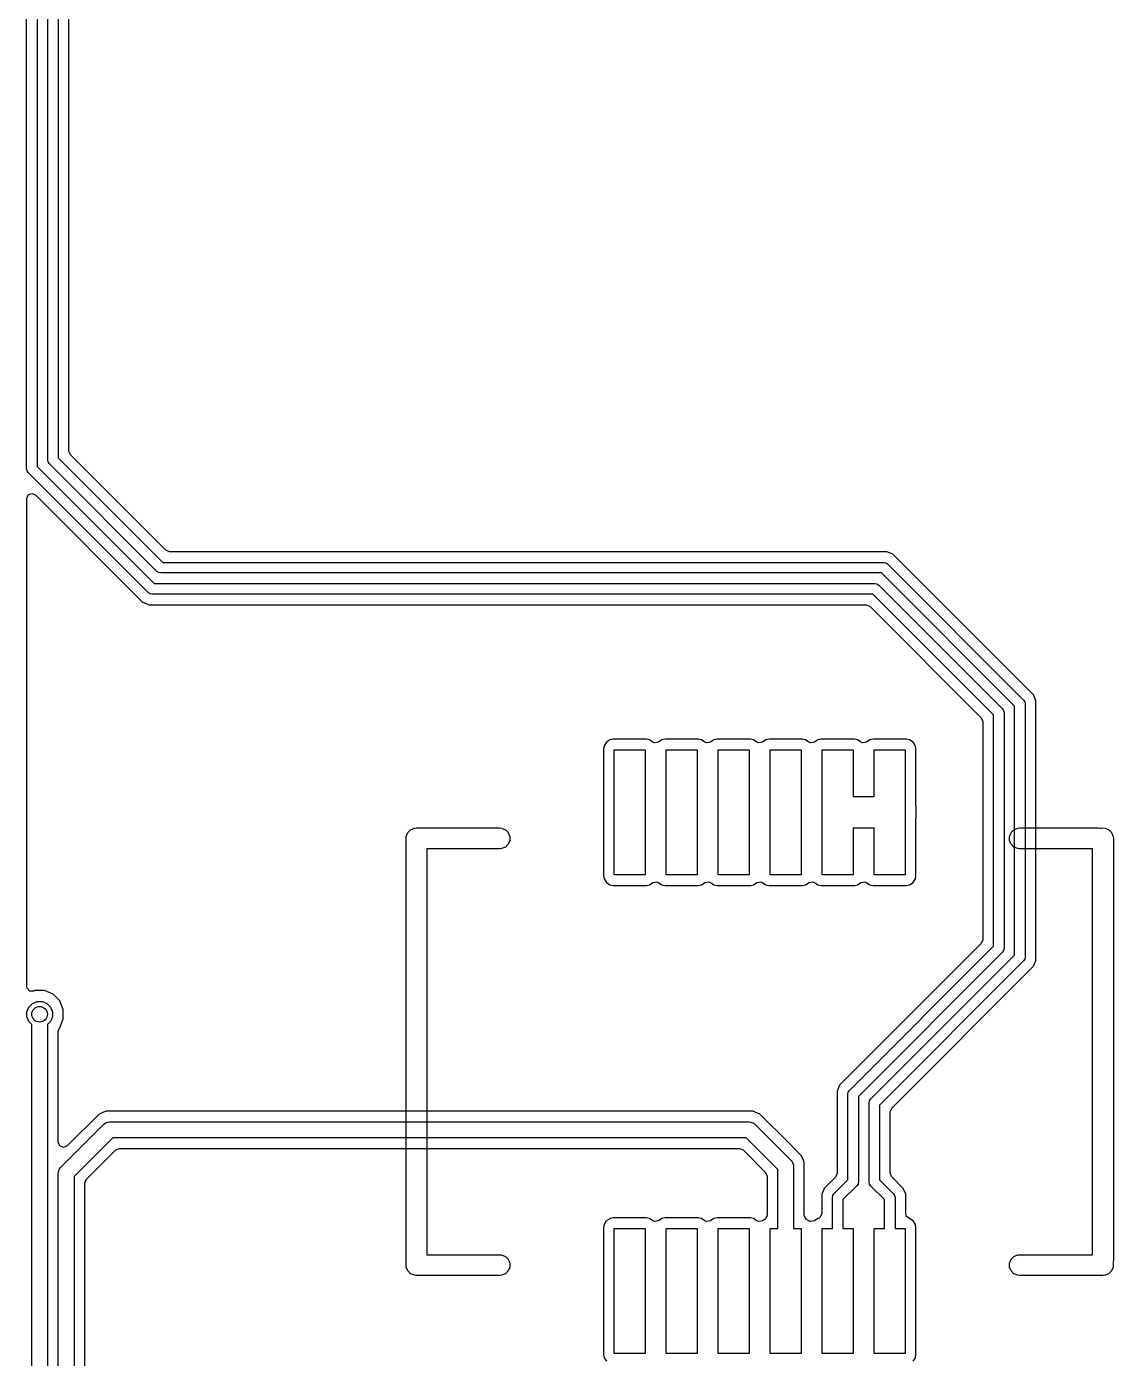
# Model space of a CAD drawing. Extents: x 117.4 to 171.8, y -136.1 to -67.8.
# Drawn here: x 147.5 to 157.95, y -104.55 to -91.75 of the extents above; entities that cross this region are included whole.
import ezdxf

# ---------------------------------------------------------------- set-up
doc = ezdxf.new("R2010")
doc.units = 0
doc.layers.add('BLACK', color=7, linetype='CONTINUOUS')

msp = doc.modelspace()

# ---------------------------------------------------------------- linework, layer by layer
at = {"layer": 'BLACK', "linetype": 'CONTINUOUS'}
for p, q in [((147.8078, -75.363316), (147.8078, -95.892274)), ((147.503, -95.997484), (147.503, -75.468526)), ((147.6046, -75.447484), (147.6046, -95.976442)), ((147.7062, -95.913316), (147.7062, -75.384358)), ((147.9103, -95.829107), (147.9103, -76.597197)), ((147.923886, -95.861905), (147.9103, -95.829107)), ((147.710067, -95.932756), (147.7062, -95.913316)), ((147.721079, -95.949237), (147.710067, -95.932756)), ((148.756163, -96.984321), (147.721079, -95.949237)), ((147.8078, -95.892274), (148.813126, -96.8976)), ((147.924945, -95.864462), (147.923886, -95.861905)), ((148.840938, -96.780455), (147.924945, -95.864462)), ((147.506867, -96.016924), (147.503, -95.997484)), ((147.517879, -96.033405), (147.506867, -96.016924)), ((148.671995, -97.187521), (147.517879, -96.033405)), ((147.6046, -95.976442), (148.728958, -97.1008)), ((147.5039, -96.285093), (147.518545, -96.249738)), ((147.5039, -98.689905), (147.5039, -96.285093)), ((147.518545, -96.249738), (147.5539, -96.235093)), ((147.5539, -96.235093), (147.589255, -96.249738)), ((147.589255, -96.249738), (148.618407, -97.278891)), ((148.876293, -96.7951), (148.840938, -96.780455)), ((155.772577, -96.7951), (148.876293, -96.7951)), ((155.812418, -96.811603), (155.772577, -96.7951)), ((155.828922, -96.818439), (155.812418, -96.811603)), ((155.828925, -96.818441), (155.828922, -96.818439)), ((157.181561, -98.171077), (155.828925, -96.818441)), ((148.772644, -96.995333), (148.756163, -96.984321)), ((148.792084, -96.9992), (148.772644, -96.995333)), ((148.813126, -96.8976), (155.742084, -96.8976)), ((155.742084, -96.8976), (155.761524, -96.901467)), ((155.761524, -96.901467), (155.778005, -96.912479)), ((155.778005, -96.912479), (157.087521, -98.221995)), ((148.728958, -97.1008), (155.657916, -97.1008)), ((155.721042, -96.9992), (148.792084, -96.9992)), ((155.657916, -97.1008), (155.677356, -97.104667)), ((155.677356, -97.104667), (155.693837, -97.115679)), ((155.693837, -97.115679), (156.884321, -98.306163)), ((157.0008, -98.278958), (155.721042, -96.9992)), ((148.688475, -97.198532), (148.671995, -97.187521)), ((148.688476, -97.198533), (148.688475, -97.198532)), ((148.707916, -97.2024), (148.688476, -97.198533)), ((155.636874, -97.2024), (148.707916, -97.2024)), ((156.7976, -98.363126), (155.636874, -97.2024)), ((148.618407, -97.278891), (148.618408, -97.278891)), ((148.618408, -97.278891), (148.621078, -97.281561)), ((148.621078, -97.281561), (148.644417, -97.291228)), ((148.644417, -97.291228), (148.677423, -97.3049)), ((148.677423, -97.3049), (155.573707, -97.3049)), ((155.573707, -97.3049), (155.609062, -97.319545)), ((155.609062, -97.319545), (156.680455, -98.390938)), ((157.087521, -98.221995), (157.098533, -98.238475)), ((157.098533, -98.238475), (157.098533, -98.238476)), ((157.098533, -98.238476), (157.1024, -98.257916)), ((157.1024, -98.257916), (157.1024, -100.692084)), ((157.181561, -98.171078), (157.181561, -98.171077)), ((157.181561, -98.171079), (157.181561, -98.171078)), ((157.2049, -98.227423), (157.181561, -98.171079)), ((157.2049, -100.722577), (157.2049, -98.227423)), ((156.680455, -98.390938), (156.6951, -98.426293)), ((156.7976, -100.586874), (156.7976, -98.363126)), ((156.884321, -98.306163), (156.895333, -98.322644)), ((156.895333, -98.322644), (156.8992, -98.342084)), ((156.8992, -98.342084), (156.8992, -100.607916)), ((157.0008, -100.671042), (157.0008, -98.278958)), ((156.6951, -98.426293), (156.6951, -100.523706)), ((153.076102, -98.626102), (153.053447, -98.660007)), ((153.097178, -98.612019), (153.076102, -98.626102)), ((153.110006, -98.603447), (153.097178, -98.612019)), ((153.139904, -98.597501), (153.110006, -98.603447)), ((153.139908, -98.5975), (153.139904, -98.597501)), ((153.46009, -98.5975), (153.139908, -98.5975)), ((153.460095, -98.5975), (153.46009, -98.5975)), ((153.489993, -98.603447), (153.460095, -98.5975)), ((153.514381, -98.619743), (153.489993, -98.603447)), ((153.52222, -98.624981), (153.514381, -98.619743)), ((153.540245, -98.632447), (153.52222, -98.624981)), ((153.577778, -98.624981), (153.540245, -98.632447)), ((153.610004, -98.603447), (153.577778, -98.624981)), ((153.639904, -98.597501), (153.610004, -98.603447)), ((153.639908, -98.5975), (153.639904, -98.597501)), ((153.96009, -98.5975), (153.639908, -98.5975)), ((153.960095, -98.5975), (153.96009, -98.5975)), ((153.989993, -98.603447), (153.960095, -98.5975)), ((154.014381, -98.619743), (153.989993, -98.603447)), ((154.02222, -98.624981), (154.014381, -98.619743)), ((154.040245, -98.632447), (154.02222, -98.624981)), ((154.077778, -98.624981), (154.040245, -98.632447)), ((154.110004, -98.603447), (154.077778, -98.624981)), ((154.139904, -98.597501), (154.110004, -98.603447)), ((154.139908, -98.5975), (154.139904, -98.597501)), ((154.46009, -98.5975), (154.139908, -98.5975)), ((154.460095, -98.5975), (154.46009, -98.5975)), ((154.489993, -98.603447), (154.460095, -98.5975)), ((154.514381, -98.619743), (154.489993, -98.603447)), ((154.52222, -98.624981), (154.514381, -98.619743)), ((154.540245, -98.632447), (154.52222, -98.624981)), ((154.577778, -98.624981), (154.540245, -98.632447)), ((154.610004, -98.603447), (154.577778, -98.624981)), ((154.639904, -98.597501), (154.610004, -98.603447)), ((154.639908, -98.5975), (154.639904, -98.597501)), ((154.96009, -98.5975), (154.639908, -98.5975)), ((154.960095, -98.5975), (154.96009, -98.5975)), ((154.989993, -98.603447), (154.960095, -98.5975)), ((155.014381, -98.619743), (154.989993, -98.603447)), ((155.02222, -98.624981), (155.014381, -98.619743)), ((155.040245, -98.632447), (155.02222, -98.624981)), ((155.077778, -98.624981), (155.040245, -98.632447)), ((155.110004, -98.603447), (155.077778, -98.624981)), ((155.139904, -98.597501), (155.110004, -98.603447)), ((155.139908, -98.5975), (155.139904, -98.597501)), ((155.46009, -98.5975), (155.139908, -98.5975)), ((155.460095, -98.5975), (155.46009, -98.5975)), ((155.489993, -98.603447), (155.460095, -98.5975)), ((155.514381, -98.619743), (155.489993, -98.603447)), ((155.52222, -98.624981), (155.514381, -98.619743)), ((155.540245, -98.632447), (155.52222, -98.624981)), ((155.577778, -98.624981), (155.540245, -98.632447)), ((155.610004, -98.603447), (155.577778, -98.624981)), ((155.639904, -98.597501), (155.610004, -98.603447)), ((155.639908, -98.5975), (155.639904, -98.597501)), ((155.96009, -98.5975), (155.639908, -98.5975)), ((155.960095, -98.5975), (155.96009, -98.5975)), ((155.989993, -98.603447), (155.960095, -98.5975)), ((156.023898, -98.626102), (155.989993, -98.603447)), ((156.046553, -98.660007), (156.023898, -98.626102)), ((147.5039, -100.970328), (147.5039, -98.689905)), ((153.053447, -98.660007), (153.0475, -98.689905)), ((153.0475, -98.689905), (153.0475, -98.689906)), ((153.0475, -98.689906), (153.0475, -98.689908)), ((153.0475, -98.689908), (153.0475, -99.910091)), ((153.15, -99.9), (153.15, -98.7)), ((153.15, -98.7), (153.45, -98.7)), ((153.45, -98.7), (153.45, -99.9)), ((153.65, -99.9), (153.65, -98.7)), ((153.65, -98.7), (153.95, -98.7)), ((153.95, -98.7), (153.95, -99.9)), ((154.15, -99.9), (154.15, -98.7)), ((154.15, -98.7), (154.45, -98.7)), ((154.45, -98.7), (154.45, -99.9)), ((154.65, -99.9), (154.65, -98.7)), ((154.65, -98.7), (154.95, -98.7)), ((154.95, -98.7), (154.95, -99.9)), ((155.15, -99.9), (155.15, -98.7)), ((155.15, -98.7), (155.45, -98.7)), ((155.45, -98.7), (155.45, -99.1476)), ((155.65, -99.1476), (155.65, -98.7)), ((155.65, -98.7), (155.95, -98.7)), ((155.95, -98.7), (155.95, -99.9)), ((156.052499, -98.689906), (156.046553, -98.660007)), ((156.052499, -98.689908), (156.052499, -98.689906)), ((156.052499, -99.233554), (156.052499, -98.689908)), ((155.45, -99.1476), (155.65, -99.1476)), ((156.054641, -99.244327), (156.052499, -99.233554)), ((156.053939, -99.244467), (156.054641, -99.244327)), ((156.0549, -99.249297), (156.053939, -99.244467)), ((156.0549, -99.350705), (156.0549, -99.249297)), ((156.052499, -99.366445), (156.054643, -99.355676)), ((156.0525, -99.910095), (156.052499, -99.366445)), ((156.053939, -99.355536), (156.0549, -99.350705)), ((156.054643, -99.355676), (156.053939, -99.355536)), ((151.15, -99.55), (151.151921, -99.530491)), ((151.15, -103.65), (151.15, -99.55)), ((151.151921, -99.530491), (151.166853, -99.494443)), ((151.166853, -99.494443), (151.194443, -99.466853)), ((151.194443, -99.466853), (151.230491, -99.451921)), ((151.230491, -99.451921), (151.25, -99.45)), ((151.25, -99.45), (152.05, -99.45)), ((152.05, -99.45), (152.069509, -99.451921)), ((152.069509, -99.451921), (152.105557, -99.466853)), ((152.105557, -99.466853), (152.133147, -99.494443)), ((152.133147, -99.494443), (152.148079, -99.530491)), ((152.148079, -99.530491), (152.148079, -99.569509)), ((155.65, -99.4524), (155.45, -99.4524)), ((155.45, -99.4524), (155.45, -99.9)), ((155.65, -99.9), (155.65, -99.4524)), ((156.951921, -99.530491), (156.966853, -99.494443)), ((156.951921, -99.569509), (156.951921, -99.530491)), ((156.966853, -99.494443), (156.994443, -99.466853)), ((156.994443, -99.466853), (157.030491, -99.451921)), ((157.030491, -99.451921), (157.05, -99.45)), ((157.05, -99.45), (157.8, -99.45)), ((157.8, -99.45), (157.819509, -99.451921)), ((157.819509, -99.451921), (157.825, -99.454195)), ((157.825, -99.454195), (157.830491, -99.451921)), ((157.830491, -99.451921), (157.85, -99.45)), ((157.85, -99.45), (157.869509, -99.451921)), ((157.869509, -99.451921), (157.905557, -99.466853)), ((157.905557, -99.466853), (157.933147, -99.494443)), ((157.933147, -99.494443), (157.948079, -99.530491)), ((157.948079, -99.530491), (157.95, -99.55)), ((157.95, -99.55), (157.95, -103.6)), ((152.05, -99.65), (151.35, -99.65)), ((151.35, -99.65), (151.35, -103.55)), ((152.069509, -99.648079), (152.05, -99.65)), ((152.105557, -99.633147), (152.069509, -99.648079)), ((152.133147, -99.605557), (152.105557, -99.633147)), ((152.148079, -99.569509), (152.133147, -99.605557)), ((156.966853, -99.605557), (156.951921, -99.569509)), ((156.994443, -99.633147), (156.966853, -99.605557)), ((157.030491, -99.648079), (156.994443, -99.633147)), ((157.05, -99.65), (157.030491, -99.648079)), ((157.75, -99.65), (157.05, -99.65)), ((157.75, -103.55), (157.75, -99.65)), ((153.0475, -99.910091), (153.047501, -99.910094)), ((153.047501, -99.910094), (153.053447, -99.939993)), ((153.45, -99.9), (153.15, -99.9)), ((153.95, -99.9), (153.65, -99.9)), ((154.45, -99.9), (154.15, -99.9)), ((154.95, -99.9), (154.65, -99.9)), ((155.45, -99.9), (155.15, -99.9)), ((155.95, -99.9), (155.65, -99.9)), ((156.046553, -99.939993), (156.0525, -99.910095)), ((153.053447, -99.939993), (153.076102, -99.973898)), ((153.076102, -99.973898), (153.110007, -99.996553)), ((153.110007, -99.996553), (153.139905, -100.0025)), ((153.139905, -100.0025), (153.460094, -100.002499)), ((153.460094, -100.002499), (153.489993, -99.996553)), ((153.489993, -99.996553), (153.522222, -99.975017)), ((153.522222, -99.975017), (153.559753, -99.967551)), ((153.559753, -99.967551), (153.577776, -99.975017)), ((153.577776, -99.975017), (153.610007, -99.996553)), ((153.610007, -99.996553), (153.639905, -100.0025)), ((153.639905, -100.0025), (153.960094, -100.002499)), ((153.960094, -100.002499), (153.989993, -99.996553)), ((153.989993, -99.996553), (154.022222, -99.975017)), ((154.022222, -99.975017), (154.059753, -99.967551)), ((154.059753, -99.967551), (154.077776, -99.975017)), ((154.077776, -99.975017), (154.110007, -99.996553)), ((154.110007, -99.996553), (154.139905, -100.0025)), ((154.139905, -100.0025), (154.460094, -100.002499)), ((154.460094, -100.002499), (154.489993, -99.996553)), ((154.489993, -99.996553), (154.522222, -99.975017)), ((154.522222, -99.975017), (154.559753, -99.967551)), ((154.559753, -99.967551), (154.577776, -99.975017)), ((154.577776, -99.975017), (154.610007, -99.996553)), ((154.610007, -99.996553), (154.639905, -100.0025)), ((154.639905, -100.0025), (154.960094, -100.002499)), ((154.960094, -100.002499), (154.989993, -99.996553)), ((154.989993, -99.996553), (155.022222, -99.975017)), ((155.022222, -99.975017), (155.059753, -99.967551)), ((155.059753, -99.967551), (155.077776, -99.975017)), ((155.077776, -99.975017), (155.110007, -99.996553)), ((155.110007, -99.996553), (155.139905, -100.0025)), ((155.139905, -100.0025), (155.460094, -100.002499)), ((155.460094, -100.002499), (155.489993, -99.996553)), ((155.489993, -99.996553), (155.522222, -99.975017)), ((155.522222, -99.975017), (155.559753, -99.967551)), ((155.559753, -99.967551), (155.577776, -99.975017)), ((155.577776, -99.975017), (155.610007, -99.996553)), ((155.610007, -99.996553), (155.639905, -100.0025)), ((155.639905, -100.0025), (155.960094, -100.002499)), ((155.960094, -100.002499), (155.989993, -99.996553)), ((155.989993, -99.996553), (156.023898, -99.973898)), ((156.023898, -99.973898), (156.046553, -99.939993)), ((156.680455, -100.559061), (155.318439, -101.921077)), ((156.6951, -100.523706), (156.680455, -100.559061)), ((155.412479, -101.971995), (156.7976, -100.586874)), ((156.884321, -100.643837), (155.4992, -102.028958)), ((155.615679, -102.056163), (157.0008, -100.671042)), ((156.895333, -100.627356), (156.884321, -100.643837)), ((156.8992, -100.607916), (156.895333, -100.627356)), ((157.1024, -100.692084), (157.098533, -100.711524)), ((157.087521, -100.728005), (155.7024, -102.113126)), ((155.819545, -102.140938), (157.181558, -100.778925)), ((157.098533, -100.711524), (157.087521, -100.728005)), ((157.181558, -100.778925), (157.181561, -100.778922)), ((157.181561, -100.778922), (157.198562, -100.737877)), ((157.198562, -100.737877), (157.2049, -100.722577)), ((147.507705, -100.98946), (147.5039, -100.970328)), ((147.534763, -101.016521), (147.507705, -100.98946)), ((147.573032, -101.016523), (147.534763, -101.016521)), ((147.582743, -101.0125), (147.573032, -101.016523)), ((147.582747, -101.0125), (147.582743, -101.0125)), ((147.673253, -101.0125), (147.582747, -101.0125)), ((147.756868, -101.047135), (147.673253, -101.0125)), ((147.820865, -101.111132), (147.756868, -101.047135)), ((147.505402, -101.215614), (147.524066, -101.170554)), ((147.505402, -101.264386), (147.505402, -101.215614)), ((147.524066, -101.170554), (147.558554, -101.136066)), ((147.558554, -101.136066), (147.603614, -101.117402)), ((147.603614, -101.117402), (147.652386, -101.117402)), ((147.652386, -101.117402), (147.697446, -101.136066)), ((147.697446, -101.136066), (147.731934, -101.170554)), ((147.731934, -101.170554), (147.750598, -101.215614)), ((147.750598, -101.215614), (147.750598, -101.264386)), ((147.8555, -101.194747), (147.820865, -101.111132)), ((147.8555, -101.285253), (147.8555, -101.194747)), ((147.524066, -101.309446), (147.505402, -101.264386)), ((147.5518, -101.33718), (147.524066, -101.309446)), ((147.5518, -113.538), (147.5518, -101.33718)), ((147.731934, -101.309446), (147.7042, -101.33718)), ((147.7042, -101.33718), (147.7042, -113.506436)), ((147.750598, -101.264386), (147.731934, -101.309446)), ((147.820865, -101.368868), (147.8555, -101.285253)), ((147.8067, -101.403743), (147.819164, -101.373652)), ((147.8067, -102.469869), (147.8067, -101.403743)), ((147.818129, -101.372961), (147.820858, -101.368874)), ((147.819164, -101.373652), (147.818129, -101.372961)), ((147.820858, -101.368874), (147.820865, -101.368868)), ((155.318439, -101.921078), (155.2951, -101.977422)), ((155.2951, -101.977422), (155.2951, -102.767389)), ((155.318439, -101.921077), (155.318439, -101.921078)), ((155.401467, -101.988476), (155.412479, -101.971995)), ((155.3976, -102.007916), (155.401467, -101.988476)), ((155.3976, -102.830557), (155.3976, -102.007916)), ((155.4992, -102.028958), (155.4992, -102.851599)), ((155.6008, -102.092084), (155.604667, -102.072644)), ((155.6008, -102.851599), (155.6008, -102.092084)), ((155.604667, -102.072644), (155.615679, -102.056163)), ((155.7024, -102.113126), (155.7024, -102.830557)), ((148.198772, -102.198506), (147.892055, -102.505224)), ((148.198773, -102.198506), (148.198772, -102.198506)), ((148.264451, -102.1713), (148.198773, -102.198506)), ((148.264454, -102.1713), (148.264451, -102.1713)), ((148.335546, -102.1713), (148.264454, -102.1713)), ((154.485546, -102.1713), (148.335546, -102.1713)), ((154.485548, -102.1713), (154.485546, -102.1713)), ((154.551227, -102.198506), (154.485548, -102.1713)), ((154.822589, -102.469869), (154.551227, -102.198506)), ((155.8049, -102.176293), (155.819545, -102.140938)), ((155.8049, -102.767389), (155.8049, -102.176293)), ((147.829118, -102.713118), (148.246118, -102.296119)), ((148.246118, -102.296119), (148.257665, -102.286642)), ((148.257665, -102.286642), (148.26571, -102.283309)), ((148.26571, -102.283309), (148.285134, -102.275264)), ((148.285134, -102.275264), (148.3, -102.2738)), ((148.3, -102.2738), (154.45, -102.2738)), ((154.45, -102.2738), (154.464866, -102.275264)), ((154.464866, -102.275264), (154.492334, -102.286642)), ((154.492334, -102.286642), (154.503882, -102.296118)), ((154.503882, -102.296118), (154.853882, -102.646119)), ((147.821345, -102.505224), (147.8067, -102.469869)), ((148.331563, -102.4262), (147.9592, -102.798563)), ((154.418436, -102.4262), (148.331563, -102.4262)), ((154.7238, -102.731563), (154.418436, -102.4262)), ((154.901225, -102.548505), (154.822589, -102.469869)), ((147.8567, -102.519869), (147.821345, -102.505224)), ((147.892055, -102.505224), (147.8567, -102.519869)), ((148.076345, -102.826375), (148.359375, -102.543345)), ((148.359375, -102.543345), (148.39473, -102.5287)), ((148.39473, -102.5287), (154.35527, -102.5287)), ((154.35527, -102.5287), (154.390625, -102.543345)), ((154.390625, -102.543345), (154.606655, -102.759375)), ((154.951495, -102.598775), (154.901225, -102.548505)), ((154.970731, -102.645215), (154.951495, -102.598775)), ((147.8068, -102.767), (147.808264, -102.752134)), ((147.808264, -102.752134), (147.819642, -102.724666)), ((147.819642, -102.724666), (147.829118, -102.713118)), ((154.7238, -103.3), (154.7238, -102.731563)), ((154.853882, -102.646119), (154.863358, -102.657666)), ((154.863358, -102.657666), (154.874736, -102.685134)), ((154.874736, -102.685134), (154.8762, -102.7)), ((154.8762, -102.7), (154.8762, -103.3)), ((154.978699, -102.664451), (154.970731, -102.645215)), ((154.9787, -102.664455), (154.978699, -102.664451)), ((154.9787, -103.169175), (154.9787, -102.664455)), ((147.8068, -112.533), (147.8068, -102.767)), ((147.9592, -102.798563), (147.9592, -112.501436)), ((148.0617, -102.86173), (148.076345, -102.826375)), ((148.0617, -105.579905), (148.0617, -102.86173)), ((154.606655, -102.759375), (154.6213, -102.79473)), ((154.6213, -102.79473), (154.6213, -103.169176)), ((155.280455, -102.802744), (155.170039, -102.91316)), ((155.264079, -102.964078), (155.3976, -102.830557)), ((155.2951, -102.767389), (155.280455, -102.802744)), ((155.495333, -102.87104), (155.484321, -102.88752)), ((155.4992, -102.851599), (155.495333, -102.871039)), ((155.495333, -102.871039), (155.495333, -102.87104)), ((155.604667, -102.871039), (155.6008, -102.851599)), ((155.615679, -102.88752), (155.604667, -102.871039)), ((155.7024, -102.830557), (155.835921, -102.964078)), ((155.819545, -102.802744), (155.8049, -102.767389)), ((155.929961, -102.91316), (155.819545, -102.802744)), ((155.170039, -102.913161), (155.1467, -102.969505)), ((155.1467, -102.969505), (155.1467, -103.155114)), ((155.170039, -102.91316), (155.170039, -102.913161)), ((155.2492, -102.999999), (155.253067, -102.980559)), ((155.2492, -103.3), (155.2492, -102.999999)), ((155.253067, -102.980559), (155.253068, -102.980558)), ((155.253068, -102.980558), (155.264079, -102.964078)), ((155.484321, -102.88752), (155.3508, -103.021041)), ((155.7492, -103.021041), (155.615679, -102.88752)), ((155.835921, -102.964078), (155.846933, -102.980558)), ((155.846933, -102.980558), (155.846933, -102.980559)), ((155.846933, -102.980559), (155.8508, -102.999999)), ((155.8508, -102.999999), (155.8508, -103.3)), ((155.929961, -102.913161), (155.929961, -102.91316)), ((155.929961, -102.913162), (155.929961, -102.913161)), ((155.9533, -102.969506), (155.929961, -102.913162)), ((155.9533, -102.969508), (155.9533, -102.969506)), ((155.9533, -103.155114), (155.9533, -102.969508)), ((155.3508, -103.021041), (155.3508, -103.3)), ((155.7492, -103.3), (155.7492, -103.021041)), ((153.053447, -103.260007), (153.0475, -103.289905)), ((153.072183, -103.231967), (153.053447, -103.260007)), ((153.076101, -103.226103), (153.072183, -103.231967)), ((153.076104, -103.226101), (153.076101, -103.226103)), ((153.099077, -103.21075), (153.076104, -103.226101)), ((153.110006, -103.203447), (153.099077, -103.21075)), ((153.139904, -103.197501), (153.110006, -103.203447)), ((153.139908, -103.1975), (153.139904, -103.197501)), ((153.46009, -103.1975), (153.139908, -103.1975)), ((153.460095, -103.1975), (153.46009, -103.1975)), ((153.489993, -103.203447), (153.460095, -103.1975)), ((153.522219, -103.22498), (153.489993, -103.203447)), ((153.52222, -103.224981), (153.522219, -103.22498)), ((153.540245, -103.232447), (153.52222, -103.224981)), ((153.577778, -103.224981), (153.540245, -103.232447)), ((153.610004, -103.203447), (153.577778, -103.224981)), ((153.639904, -103.197501), (153.610004, -103.203447)), ((153.639908, -103.1975), (153.639904, -103.197501)), ((153.96009, -103.1975), (153.639908, -103.1975)), ((153.960095, -103.1975), (153.96009, -103.1975)), ((153.989993, -103.203447), (153.960095, -103.1975)), ((154.022219, -103.22498), (153.989993, -103.203447)), ((154.02222, -103.224981), (154.022219, -103.22498)), ((154.040245, -103.232447), (154.02222, -103.224981)), ((154.077778, -103.224981), (154.040245, -103.232447)), ((154.110004, -103.203447), (154.077778, -103.224981)), ((154.139904, -103.197501), (154.110004, -103.203447)), ((154.139908, -103.1975), (154.139904, -103.197501)), ((154.46009, -103.1975), (154.139908, -103.1975)), ((154.460095, -103.1975), (154.46009, -103.1975)), ((154.489993, -103.203447), (154.460095, -103.1975)), ((154.517571, -103.221874), (154.489993, -103.203447)), ((154.522222, -103.224982), (154.517571, -103.221874)), ((154.540245, -103.232447), (154.522222, -103.224982)), ((154.577778, -103.224982), (154.540245, -103.232447)), ((154.583013, -103.221483), (154.577778, -103.224982)), ((154.599082, -103.210747), (154.583013, -103.221483)), ((154.606655, -103.204531), (154.599082, -103.210747)), ((154.612235, -103.191058), (154.606655, -103.204531)), ((154.620339, -103.178931), (154.612235, -103.191058)), ((154.6213, -103.169176), (154.619339, -103.173907)), ((154.619339, -103.173907), (154.620339, -103.178931)), ((154.97966, -103.178927), (154.9787, -103.169175)), ((155.00092, -103.210747), (154.97966, -103.178927)), ((155.022219, -103.22498), (155.00092, -103.210747)), ((155.036779, -103.231011), (155.022219, -103.22498)), ((155.038081, -103.231967), (155.036779, -103.231011)), ((155.038814, -103.231854), (155.038081, -103.231967)), ((155.040245, -103.232447), (155.038814, -103.231854)), ((155.057994, -103.228916), (155.040245, -103.232447)), ((155.075908, -103.226172), (155.057994, -103.228916)), ((155.076864, -103.225592), (155.075908, -103.226172)), ((155.110007, -103.203447), (155.076864, -103.225592)), ((155.115083, -103.202437), (155.110007, -103.203447)), ((155.122609, -103.197878), (155.115083, -103.202437)), ((155.132055, -103.190469), (155.122609, -103.197878)), ((155.1467, -103.155114), (155.132055, -103.190469)), ((155.961727, -103.182893), (155.9533, -103.155114)), ((155.986356, -103.199349), (155.961727, -103.182893)), ((155.98544, -103.201561), (155.986356, -103.199349)), ((155.989991, -103.203446), (155.98544, -103.201561)), ((155.989993, -103.203447), (155.989991, -103.203446)), ((156.023898, -103.226102), (155.989993, -103.203447)), ((156.046553, -103.260007), (156.023898, -103.226102)), ((156.052499, -103.289906), (156.046553, -103.260007)), ((153.0475, -103.289905), (153.0475, -103.289906)), ((153.0475, -103.289906), (153.0475, -103.289908)), ((153.0475, -103.289908), (153.0475, -104.510091)), ((153.15, -104.5), (153.15, -103.3)), ((153.15, -103.3), (153.45, -103.3)), ((153.45, -103.3), (153.45, -104.5)), ((153.65, -104.5), (153.65, -103.3)), ((153.65, -103.3), (153.95, -103.3)), ((153.95, -103.3), (153.95, -104.5)), ((154.15, -104.5), (154.15, -103.3)), ((154.15, -103.3), (154.45, -103.3)), ((154.45, -103.3), (154.45, -104.5)), ((154.65, -104.5), (154.65, -103.3)), ((154.65, -103.3), (154.7238, -103.3)), ((154.8762, -103.3), (154.95, -103.3)), ((154.95, -103.3), (154.95, -104.5)), ((155.15, -104.5), (155.15, -103.3)), ((155.15, -103.3), (155.2492, -103.3)), ((155.3508, -103.3), (155.45, -103.3)), ((155.45, -103.3), (155.45, -104.5)), ((155.65, -104.5), (155.65, -103.3)), ((155.65, -103.3), (155.7492, -103.3)), ((155.8508, -103.3), (155.95, -103.3)), ((155.95, -103.3), (155.95, -104.5)), ((156.0525, -104.510095), (156.052499, -103.289906)), ((151.151921, -103.669509), (151.15, -103.65)), ((151.35, -103.55), (152.05, -103.55)), ((152.05, -103.55), (152.069509, -103.551921)), ((152.069509, -103.551921), (152.105557, -103.566853)), ((152.105557, -103.566853), (152.133147, -103.594443)), ((152.133147, -103.594443), (152.148079, -103.630491)), ((152.148079, -103.630491), (152.148079, -103.669509)), ((156.951921, -103.630491), (156.966853, -103.594443)), ((156.951921, -103.669509), (156.951921, -103.630491)), ((156.966853, -103.594443), (156.994443, -103.566853)), ((156.994443, -103.566853), (157.030491, -103.551921)), ((157.030491, -103.551921), (157.05, -103.55)), ((157.05, -103.55), (157.75, -103.55)), ((157.948079, -103.619509), (157.945804, -103.625)), ((157.945804, -103.625), (157.948079, -103.630491)), ((157.95, -103.6), (157.948079, -103.619509)), ((157.948079, -103.630491), (157.948079, -103.669509)), ((151.166853, -103.705557), (151.151921, -103.669509)), ((151.194443, -103.733147), (151.166853, -103.705557)), ((151.230491, -103.748079), (151.194443, -103.733147)), ((151.25, -103.75), (151.230491, -103.748079)), ((152.05, -103.75), (151.25, -103.75)), ((152.069509, -103.748079), (152.05, -103.75)), ((152.105557, -103.733147), (152.069509, -103.748079)), ((152.133147, -103.705557), (152.105557, -103.733147)), ((152.148079, -103.669509), (152.133147, -103.705557)), ((156.966853, -103.705557), (156.951921, -103.669509)), ((156.994443, -103.733147), (156.966853, -103.705557)), ((157.030491, -103.748079), (156.994443, -103.733147)), ((157.05, -103.75), (157.030491, -103.748079)), ((157.85, -103.75), (157.05, -103.75)), ((157.869509, -103.748079), (157.85, -103.75)), ((157.905557, -103.733147), (157.869509, -103.748079)), ((157.933147, -103.705557), (157.905557, -103.733147)), ((157.948079, -103.669509), (157.933147, -103.705557)), ((153.0475, -104.510091), (153.047501, -104.510094)), ((153.047501, -104.510094), (153.053447, -104.539993)), ((153.053447, -104.539993), (153.076102, -104.573898)), ((153.45, -104.5), (153.15, -104.5)), ((153.95, -104.5), (153.65, -104.5)), ((154.45, -104.5), (154.15, -104.5)), ((154.95, -104.5), (154.65, -104.5)), ((155.45, -104.5), (155.15, -104.5)), ((155.95, -104.5), (155.65, -104.5)), ((156.023898, -104.573898), (156.046553, -104.539993)), ((156.046553, -104.539993), (156.0525, -104.510095))]:
    msp.add_line(p, q, dxfattribs=at)
at = {"layer": 'BLACK'}
msp.add_circle((147.628, -101.24), 0.075, dxfattribs=at)

doc.saveas('drawing.dxf')
